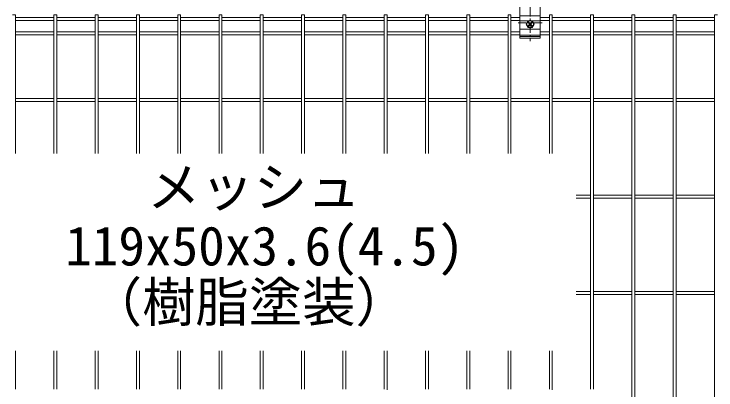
# Model space of a CAD drawing. Units: millimetres, scale not verified. Extents: x -4200 to 4200, y -2970 to 2970.
# Drawn here: x -2504 to -1641, y -92 to 370 of the extents above; entities that cross this region are included whole.
import ezdxf
from ezdxf.enums import TextEntityAlignment as Align

# ---------------------------------------------------------------- set-up
doc = ezdxf.new("R2010")
doc.units = ezdxf.units.MM
doc.header["$LTSCALE"] = 10
doc.linetypes.add('USER1', pattern=[2, 1.25, -0.25, 0.25, -0.25])
for name, color, linetype, lineweight in [('0-0_D-STR2', 7, 'Continuous', 9), ('0-6_D-BMK', 2, 'USER1', 13), ('0-7_D-STR3', 3, 'Continuous', 13), ('0-9_D-STR-TXT', 7, 'Continuous', 13)]:
    doc.layers.add(name, color=color, linetype=linetype, lineweight=lineweight)
doc.styles.add('ＭＳ ゴシック', font='')
doc.styles.get('ＭＳ ゴシック').set_extended_font_data('MS Gothic')

msp = doc.modelspace()

# ---------------------------------------------------------------- linework, layer by layer
at = {"layer": '0-0_D-STR2'}
for p, q in [((-2502.01, 368.97), (-2505.61, 368.97)), ((-2502.01, 368.97), (-2502.01, 198.83)), ((-2454.84, 368.97), (-2454.84, 198.83)), ((-2451.24, 368.97), (-2454.84, 368.97)), ((-2451.24, 368.97), (-2451.24, 198.83)), ((-2404.07, 368.97), (-2404.07, 198.83)), ((-2400.47, 368.97), (-2404.07, 368.97)), ((-2400.47, 368.97), (-2400.47, 198.83)), ((-2353.3, 368.97), (-2353.3, 198.83)), ((-2349.7, 368.97), (-2353.3, 368.97)), ((-2349.7, 368.97), (-2349.7, 198.83)), ((-2302.54, 368.97), (-2302.54, 198.83)), ((-2298.94, 368.97), (-2302.54, 368.97)), ((-2298.94, 368.97), (-2298.94, 198.83)), ((-2251.77, 368.97), (-2251.77, 198.83)), ((-2248.17, 368.97), (-2251.77, 368.97)), ((-2248.17, 368.97), (-2248.17, 198.83)), ((-2201, 368.97), (-2201, 198.83)), ((-2197.4, 368.97), (-2201, 368.97)), ((-2197.4, 368.97), (-2197.4, 198.83)), ((-2150.23, 368.97), (-2150.23, 198.83)), ((-2146.63, 368.97), (-2150.23, 368.97)), ((-2146.63, 368.97), (-2146.63, 198.83)), ((-2099.46, 368.97), (-2099.46, 198.83)), ((-2095.86, 368.97), (-2099.46, 368.97)), ((-2095.86, 368.97), (-2095.86, 198.83)), ((-2048.69, 368.97), (-2048.69, 198.83)), ((-2045.09, 368.97), (-2048.69, 368.97)), ((-2045.09, 368.97), (-2045.09, 198.83)), ((-1997.92, 368.97), (-1997.92, 198.83)), ((-1994.32, 368.97), (-1997.92, 368.97)), ((-1994.32, 368.97), (-1994.32, 198.83)), ((-1947.15, 368.97), (-1947.15, 198.83)), ((-1943.55, 368.97), (-1947.15, 368.97)), ((-1943.55, 368.97), (-1943.55, 198.83)), ((-1896.38, 368.97), (-1896.38, 198.83)), ((-1892.78, 368.97), (-1896.38, 368.97)), ((-1892.78, 368.97), (-1892.78, 198.83)), ((-1845.61, 368.97), (-1845.61, 198.83)), ((-1842.01, 368.97), (-1845.61, 368.97)), ((-1842.01, 368.97), (-1842.01, 198.83)), ((-1794.84, 368.97), (-1794.84, -90.49)), ((-1791.24, 368.97), (-1794.84, 368.97)), ((-1791.24, 368.97), (-1791.24, -90.49)), ((-1744.07, 368.97), (-1744.07, -615.58)), ((-1740.47, 368.97), (-1744.07, 368.97)), ((-1740.47, 368.97), (-1740.47, -615.58)), ((-1693.3, 368.97), (-1693.3, -615.58)), ((-1689.7, 368.97), (-1693.3, 368.97)), ((-1689.7, 368.97), (-1689.7, -615.58)), ((-1642.54, 368.97), (-1642.54, -615.58)), ((-1638.94, 368.97), (-1642.54, 368.97)), ((-1794.84, 147.72), (-1812.47, 147.72)), ((-1744.07, 147.72), (-1791.24, 147.72)), ((-1693.3, 147.72), (-1740.47, 147.72)), ((-1642.54, 147.72), (-1689.7, 147.72)), ((-1794.84, 144.12), (-1812.47, 144.12)), ((-1744.07, 144.12), (-1791.24, 144.12)), ((-1693.3, 144.12), (-1740.47, 144.12)), ((-1642.54, 144.12), (-1689.7, 144.12)), ((-1794.84, 29.22), (-1812.47, 29.22)), ((-1744.07, 29.22), (-1791.24, 29.22)), ((-1693.3, 29.22), (-1740.47, 29.22)), ((-1642.54, 29.22), (-1689.7, 29.22)), ((-1794.84, 25.62), (-1812.47, 25.62)), ((-1744.07, 25.62), (-1791.24, 25.62)), ((-1693.3, 25.62), (-1740.47, 25.62)), ((-1642.54, 25.62), (-1689.7, 25.62)), ((-2502.01, -43.55), (-2502.01, -90.49)), ((-2454.84, -43.55), (-2454.84, -90.49)), ((-2451.24, -43.55), (-2451.24, -90.49)), ((-2404.07, -43.55), (-2404.07, -90.49)), ((-2400.47, -43.55), (-2400.47, -90.49)), ((-2353.3, -43.55), (-2353.3, -90.49)), ((-2349.7, -43.55), (-2349.7, -90.49)), ((-2302.54, -43.55), (-2302.54, -90.49)), ((-2298.94, -43.55), (-2298.94, -90.49)), ((-2251.77, -43.55), (-2251.77, -90.49)), ((-2248.17, -43.55), (-2248.17, -90.49)), ((-2201, -43.55), (-2201, -90.49)), ((-2197.4, -43.55), (-2197.4, -90.49)), ((-2150.23, -43.55), (-2150.23, -90.49)), ((-2146.63, -43.55), (-2146.63, -90.49)), ((-2099.46, -43.55), (-2099.46, -90.49)), ((-2095.86, -43.55), (-2095.86, -90.49)), ((-2048.69, -43.55), (-2048.69, -90.49)), ((-2045.09, -43.55), (-2045.09, -91.28)), ((-1997.92, -43.55), (-1997.92, -90.49)), ((-1994.32, -43.55), (-1994.32, -90.49)), ((-1947.15, -43.55), (-1947.15, -90.49)), ((-1943.55, -43.55), (-1943.55, -90.49)), ((-1896.38, -43.55), (-1896.38, -90.49)), ((-1892.78, -43.55), (-1892.78, -90.49)), ((-1845.61, -43.55), (-1845.61, -90.49)), ((-1842.01, -43.55), (-1842.01, -91.28))]:
    msp.add_line(p, q, dxfattribs=at)
at = {"layer": '0-0_D-STR2', "color": 4}
for p, q in [((-2454.84, 365.82), (-2502.01, 365.82)), ((-2404.07, 365.82), (-2451.24, 365.82)), ((-2353.3, 365.82), (-2400.47, 365.82)), ((-2302.54, 365.82), (-2349.7, 365.82)), ((-2251.77, 365.82), (-2298.94, 365.82)), ((-2201, 365.82), (-2248.17, 365.82)), ((-2150.23, 365.82), (-2197.4, 365.82)), ((-2099.46, 365.82), (-2146.63, 365.82)), ((-2048.69, 365.82), (-2095.86, 365.82)), ((-1997.92, 365.82), (-2045.09, 365.82)), ((-1947.15, 365.82), (-1994.32, 365.82)), ((-1896.38, 365.82), (-1943.55, 365.82)), ((-1881.7, 365.82), (-1892.78, 365.82)), ((-1845.61, 365.82), (-1856.7, 365.82)), ((-1794.84, 365.82), (-1842.01, 365.82)), ((-1744.07, 365.82), (-1791.24, 365.82)), ((-1693.3, 365.82), (-1740.47, 365.82)), ((-1642.54, 365.82), (-1689.7, 365.82)), ((-2454.84, 362.22), (-2502.01, 362.22)), ((-2404.07, 362.22), (-2451.24, 362.22)), ((-2353.3, 362.22), (-2400.47, 362.22)), ((-2302.54, 362.22), (-2349.7, 362.22)), ((-2251.77, 362.22), (-2298.94, 362.22)), ((-2201, 362.22), (-2248.17, 362.22)), ((-2150.23, 362.22), (-2197.4, 362.22)), ((-2099.46, 362.22), (-2146.63, 362.22)), ((-2048.69, 362.22), (-2095.86, 362.22)), ((-1997.92, 362.22), (-2045.09, 362.22)), ((-1947.15, 362.22), (-1994.32, 362.22)), ((-1896.38, 362.22), (-1943.55, 362.22)), ((-1881.7, 362.22), (-1892.78, 362.22)), ((-1845.61, 362.22), (-1856.7, 362.22)), ((-1794.84, 362.22), (-1842.01, 362.22)), ((-1744.07, 362.22), (-1791.24, 362.22)), ((-1693.3, 362.22), (-1740.47, 362.22)), ((-1642.54, 362.22), (-1689.7, 362.22)), ((-2454.84, 348.19), (-2502.01, 348.19)), ((-2404.07, 348.19), (-2451.24, 348.19)), ((-2353.3, 348.19), (-2400.47, 348.19)), ((-2302.54, 348.19), (-2349.7, 348.19)), ((-2251.77, 348.19), (-2298.94, 348.19)), ((-2201, 348.19), (-2248.17, 348.19)), ((-2150.23, 348.19), (-2197.4, 348.19)), ((-2099.46, 348.19), (-2146.63, 348.19)), ((-2048.69, 348.19), (-2095.86, 348.19)), ((-1997.92, 348.19), (-2045.09, 348.19)), ((-1947.15, 348.19), (-1994.32, 348.19)), ((-1896.38, 348.19), (-1943.55, 348.19)), ((-1881.7, 348.19), (-1892.78, 348.19)), ((-1845.61, 348.19), (-1856.7, 348.19)), ((-1794.84, 348.19), (-1842.01, 348.19)), ((-1744.07, 348.19), (-1791.24, 348.19)), ((-1693.3, 348.19), (-1740.47, 348.19)), ((-1642.54, 348.19), (-1689.7, 348.19)), ((-2454.84, 344.59), (-2502.01, 344.59)), ((-2404.07, 344.59), (-2451.24, 344.59)), ((-2353.3, 344.59), (-2400.47, 344.59)), ((-2302.54, 344.59), (-2349.7, 344.59)), ((-2251.77, 344.59), (-2298.94, 344.59)), ((-2201, 344.59), (-2248.17, 344.59)), ((-2150.23, 344.59), (-2197.4, 344.59)), ((-2099.46, 344.59), (-2146.63, 344.59)), ((-2048.69, 344.59), (-2095.86, 344.59)), ((-1997.92, 344.59), (-2045.09, 344.59)), ((-1947.15, 344.59), (-1994.32, 344.59)), ((-1896.38, 344.59), (-1943.55, 344.59)), ((-1881.7, 344.59), (-1892.78, 344.59)), ((-1845.61, 344.59), (-1856.7, 344.59)), ((-1794.84, 344.59), (-1842.01, 344.59)), ((-1744.07, 344.59), (-1791.24, 344.59)), ((-1693.3, 344.59), (-1740.47, 344.59)), ((-1642.54, 344.59), (-1689.7, 344.59)), ((-2454.84, 266.22), (-2502.01, 266.22)), ((-2454.84, 262.62), (-2502.01, 262.62)), ((-2404.07, 266.22), (-2451.24, 266.22)), ((-2404.07, 262.62), (-2451.24, 262.62)), ((-2353.3, 266.22), (-2400.47, 266.22)), ((-2353.3, 262.62), (-2400.47, 262.62)), ((-2302.54, 266.22), (-2349.7, 266.22)), ((-2302.54, 262.62), (-2349.7, 262.62)), ((-2251.77, 266.22), (-2298.94, 266.22)), ((-2251.77, 262.62), (-2298.94, 262.62)), ((-2201, 266.22), (-2248.17, 266.22)), ((-2201, 262.62), (-2248.17, 262.62)), ((-2150.23, 266.22), (-2197.4, 266.22)), ((-2150.23, 262.62), (-2197.4, 262.62)), ((-2099.46, 266.22), (-2146.63, 266.22)), ((-2099.46, 262.62), (-2146.63, 262.62)), ((-2048.69, 266.22), (-2095.86, 266.22)), ((-2048.69, 262.62), (-2095.86, 262.62)), ((-1997.92, 266.22), (-2045.09, 266.22)), ((-1997.92, 262.62), (-2045.09, 262.62)), ((-1947.15, 266.22), (-1994.32, 266.22)), ((-1947.15, 262.62), (-1994.32, 262.62)), ((-1896.38, 266.22), (-1943.55, 266.22)), ((-1896.38, 262.62), (-1943.55, 262.62)), ((-1845.61, 266.22), (-1892.78, 266.22)), ((-1845.61, 262.62), (-1892.78, 262.62)), ((-1794.84, 266.22), (-1842.01, 266.22)), ((-1794.84, 262.62), (-1842.01, 262.62)), ((-1744.07, 266.22), (-1791.24, 266.22)), ((-1744.07, 262.62), (-1791.24, 262.62)), ((-1693.3, 266.22), (-1740.47, 266.22)), ((-1693.3, 262.62), (-1740.47, 262.62)), ((-1642.54, 266.22), (-1689.7, 266.22)), ((-1642.54, 262.62), (-1689.7, 262.62))]:
    msp.add_line(p, q, dxfattribs=at)
at = {"layer": '0-6_D-BMK'}
for p, q in [((-1869.2, 399.67), (-1869.2, 336.96)), ((-1854.53, 359.45), (-1883.87, 359.45))]:
    msp.add_line(p, q, dxfattribs=at)
at = {"layer": '0-7_D-STR3'}
for p, q in [((-1881.7, 396.8), (-1881.7, 340.37)), ((-1856.7, 396.8), (-1856.7, 340.37)), ((-1856.7, 368.07), (-1881.75, 368.07)), ((-1881.7, 361.64), (-1871.8, 361.64)), ((-1871.66, 361.89), (-1874.12, 357.63)), ((-1871.66, 353.37), (-1874.12, 357.63)), ((-1871.93, 359.68), (-1870.56, 358.31)), ((-1871.93, 355.59), (-1870.56, 356.95)), ((-1866.74, 361.89), (-1871.66, 361.89)), ((-1871.24, 360.36), (-1869.88, 359)), ((-1871.24, 354.9), (-1869.88, 356.27)), ((-1867.15, 360.36), (-1868.51, 359)), ((-1867.15, 354.9), (-1868.51, 356.27)), ((-1866.47, 359.68), (-1867.83, 358.31)), ((-1866.47, 355.59), (-1867.83, 356.95)), ((-1866.74, 361.89), (-1864.28, 357.63)), ((-1866.74, 353.37), (-1864.28, 357.63)), ((-1866.59, 361.64), (-1856.7, 361.64)), ((-1881.7, 351.69), (-1856.7, 351.69)), ((-1866.74, 353.37), (-1871.66, 353.37)), ((-1856.73, 344.34), (-1881.73, 344.34)), ((-1856.7, 342.4), (-1881.7, 342.4)), ((-1856.7, 340.37), (-1881.7, 340.37))]:
    msp.add_line(p, q, dxfattribs=at)
msp.add_circle((-1869.2, 357.63), 4.26, dxfattribs=at)
for centre, radius, start, end in [((-1871.59, 360.02), 0.483, 44.99953, 224.99952), ((-1871.59, 355.24), 0.483, 135, 314.99998), ((-1869.2, 358.84), 3.62, 57.53826, 122.46174), ((-1871.24, 357.63), 0.965, 314.99999, 45), ((-1869.2, 359.68), 0.965, 225.00001, 314.99999), ((-1869.2, 355.59), 0.965, 45, 135), ((-1867.15, 357.63), 0.965, 135, 225.00001), ((-1866.81, 360.02), 0.483, 315, 135), ((-1866.81, 355.24), 0.483, 225.00001, 44.99999), ((-1869.2, 356.43), 3.62, 237.53826, 302.46174)]:
    msp.add_arc(centre, radius, start, end, dxfattribs=at)

# ---------------------------------------------------------------- texts
at = {"layer": '0-9_D-STR-TXT', "style": 'ＭＳ ゴシック'}
for s, p in [('メッシュ', (-2340.21, 119.11)), ('119x50x3.6(4.5)', (-2440.98, 46.91)), ('（樹脂塗装）', (-2411.94, -22.08))]:
    msp.add_text(s, height=48.09, dxfattribs=at).set_placement(p, align=Align.BOTTOM_LEFT)

doc.saveas('drawing.dxf')
